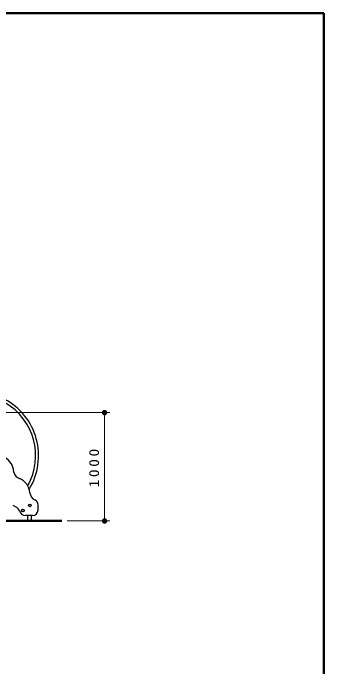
# Model space of a CAD drawing. Units: millimetres on the paper, scale 1:50. Extents: x -365 to 0, y -594 to 257.
# Drawn here: x -57.4 to 0, y -160.7 to -40 of the extents above; entities that cross this region are included whole.
import ezdxf

# ---------------------------------------------------------------- set-up
doc = ezdxf.new("R2010")
doc.units = ezdxf.units.MM
doc.layers.add('1_50', color=7, linetype='Continuous', lineweight=25)
doc.layers.add('NAKAMURA図枠', color=7, linetype='Continuous', lineweight=13)
doc.styles.add('ＭＳ ゴシック', font='')
doc.styles.get('ＭＳ ゴシック').set_extended_font_data('MS Gothic')

# ---------------------------------------------------------------- blocks, each defined once
blk = doc.blocks.new('filled_dot')
at = {"color": 0, "linetype": 'Continuous', "lineweight": -2, "const_width": 1.25}
blk.add_lwpolyline([(-0.625, 0, 1), (0.625, 0, 1)], format="xyb", close=True, dxfattribs=at)

msp = doc.modelspace()

# ---------------------------------------------------------------- linework, layer by layer
at = {"layer": '1_50', "lineweight": 13}
for p, q in [((-69.735, -113.773), (-39.489, -113.773)), ((-40.489, -113.773), (-40.489, -133.773)), ((-47.377, -133.773), (-39.489, -133.773))]:
    msp.add_line(p, q, dxfattribs=at)
at = {"layer": '1_50'}
for p, q in [((-57.225, -124.735), (-57.312, -124.242)), ((-56.926, -131.134), (-57.374, -130.912)), ((-52.759, -131.773), (-52.759, -130.808)), ((-53.759, -132.773), (-55.159, -132.773)), ((-54.674, -133.773), (-54.674, -132.773)), ((-53.994, -133.773), (-53.994, -132.773))]:
    msp.add_line(p, q, dxfattribs=at)
at = {"layer": '1_50', "lineweight": 50}
msp.add_line((-121.776, -133.773), (-48.377, -133.773), dxfattribs=at)
at = {"layer": '1_50'}
for centre in [(-54.294, -130.893), (-55.574, -131.853)]:
    msp.add_circle(centre, 0.25, dxfattribs=at)
at = {"layer": '1_50', "lineweight": 13}
for centre in [(-54.294, -130.893), (-55.574, -131.853)]:
    msp.add_circle(centre, 0.171, dxfattribs=at)
at = {"layer": '1_50'}
for centre, radius, start, end in [((-64.539, -121.729), 11.872, 328.70731, 61.79978), ((-64.539, -121.729), 11.328, 330.6897, 59.81513), ((-60.266, -124.763), 3, 10, 69.42056), ((-55.649, -124.457), 1.6, 190, 249.42056), ((-57.266, -128.763), 3, 3.98254, 69.42056), ((-52.677, -128.444), 1.6, 183.98254, 245.41667), ((-53.759, -130.808), 1, 0, 65.41667), ((-57.634, -132.569), 1.6, 17.81812, 63.7398), ((-55.159, -131.773), 1, 197.81812, 270), ((-53.759, -131.773), 1, 270, 0)]:
    msp.add_arc(centre, radius, start, end, dxfattribs=at)
at = {"layer": 'NAKAMURA図枠', "lineweight": 50}
for p, q in [((0, -40), (-365, -40)), ((0, -297), (0, -40))]:
    msp.add_line(p, q, dxfattribs=at)

# ---------------------------------------------------------------- block references
at = {"layer": '1_50', "lineweight": 13, "xscale": 0.4, "yscale": 0.4}
for p, rotation in [((-40.489, -113.773), 270), ((-40.489, -133.773), 90)]:
    msp.add_blockref('filled_dot', p, dxfattribs=dict(at, rotation=rotation))

# ---------------------------------------------------------------- texts
at = {"layer": '1_50', "insert": (-41.489, -123.773), "char_height": 1.833, "attachment_point": 8, "rotation": 90, "style": 'ＭＳ ゴシック'}
msp.add_mtext('\\T1.33;\\W1.15;1000', dxfattribs=at)

doc.saveas('drawing.dxf')
